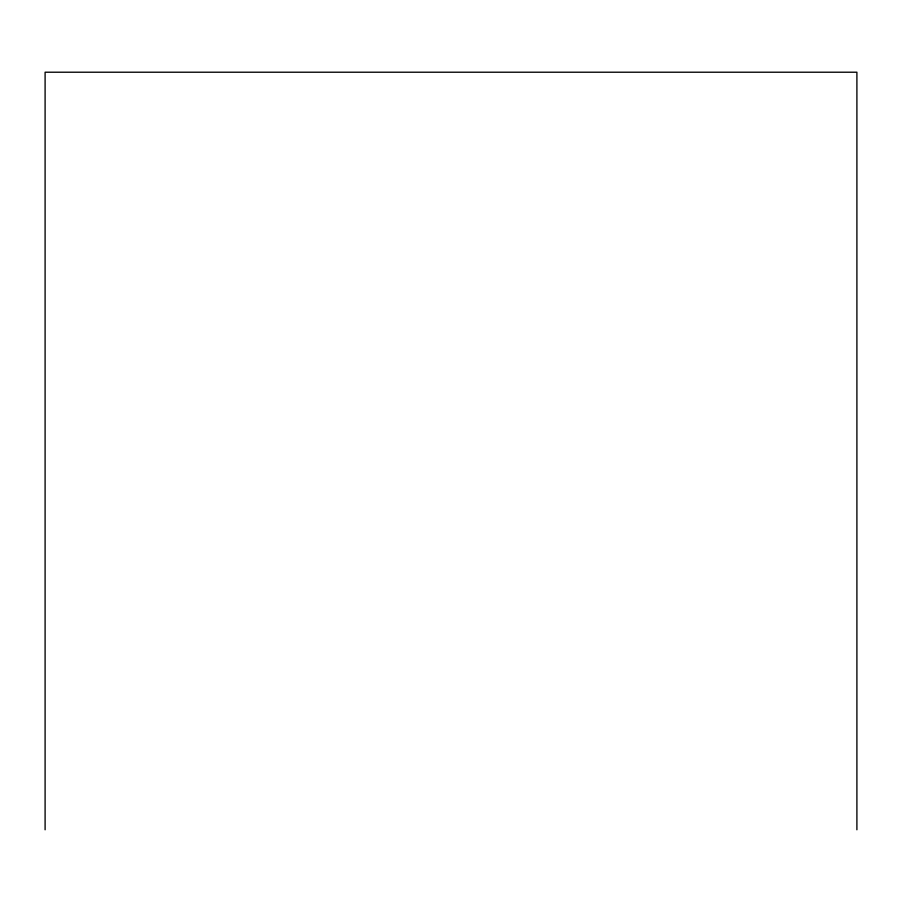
<?xml version="1.0" encoding="UTF-8"?>
<svg xmlns="http://www.w3.org/2000/svg" width="902" height="902" viewBox="0 0 902 902"><rect width="100%" height="100%" fill="white"/><g stroke="black" fill="none" stroke-linecap="round" stroke-linejoin="round"><path stroke-width="1.35" d="M856.9 829.784L856.9 72.216L45.1 72.216L45.1 829.784"/></g></svg>
